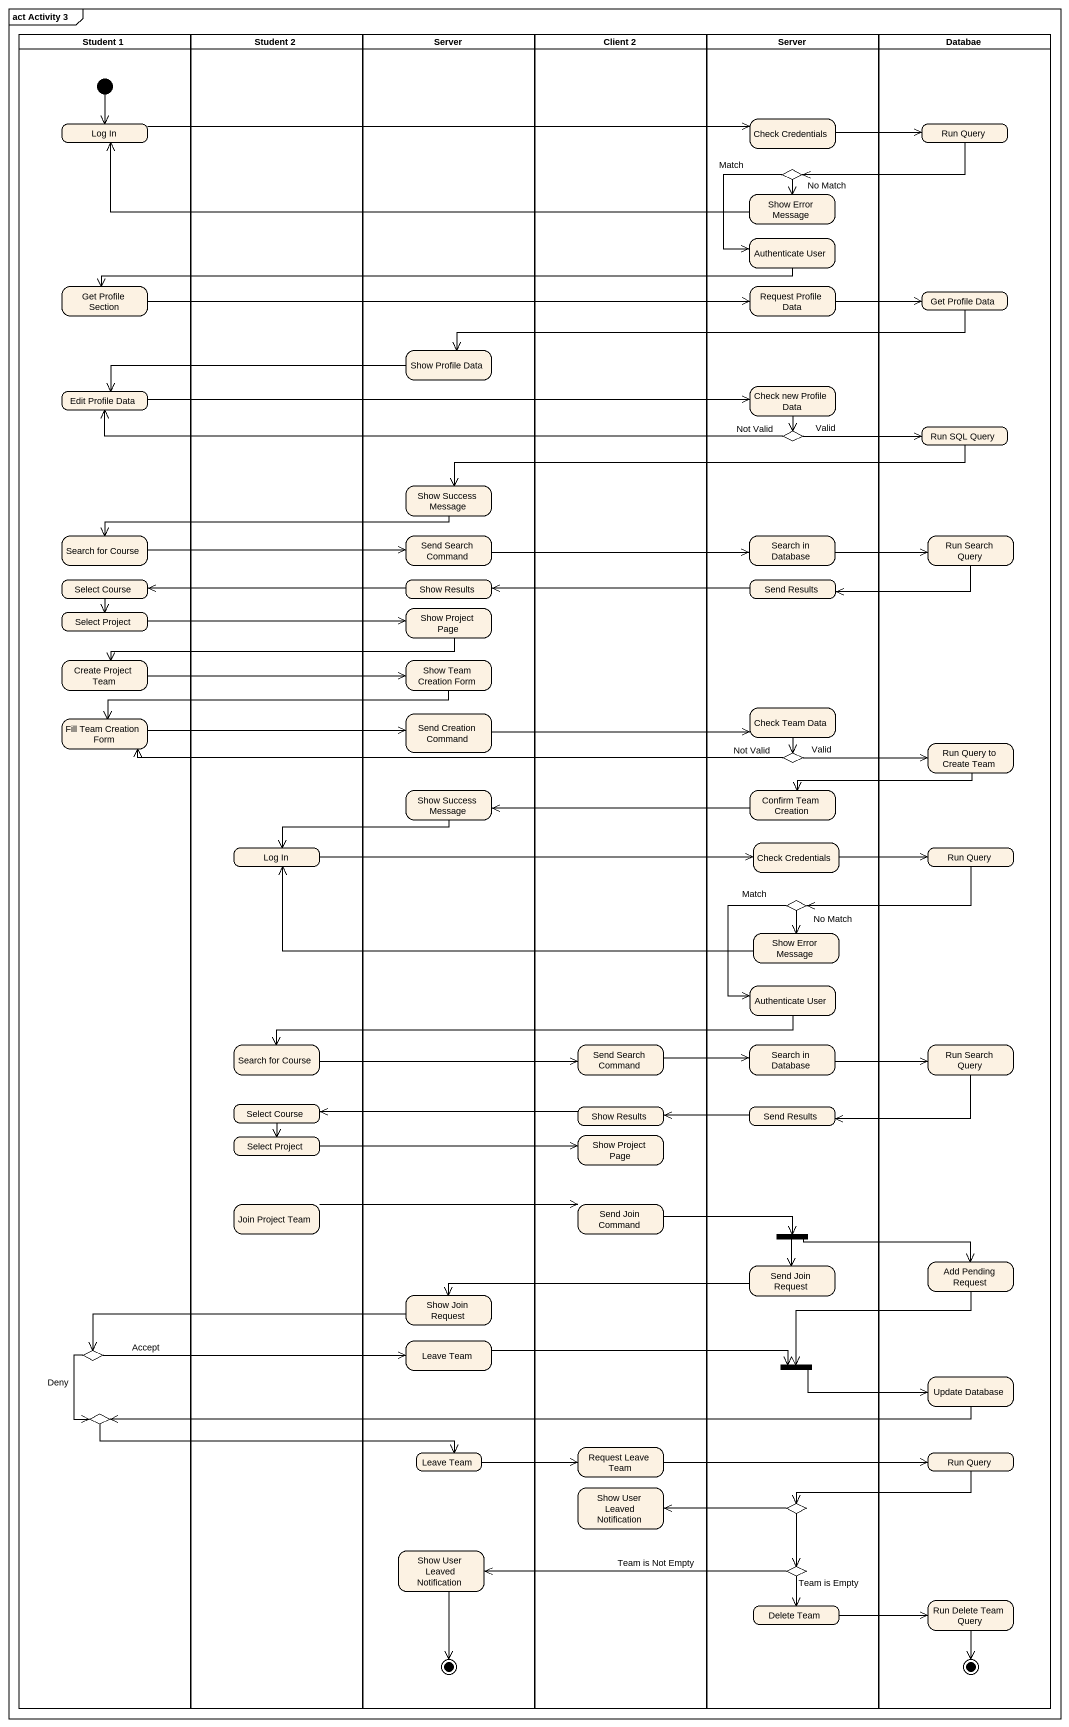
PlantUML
@startuml
mainframe act Activity 3
hide empty description
state "Student 1" as Student_1 <<partition>> {
  state "Log In" as Log_In
  state "Get Profile Section" as Get_Profile_Section
  state "Edit Profile Data" as Edit_Profile_Data
  state "Search for Course" as Search_for_Course
  state "Select Course" as Select_Course
  state "Select Project" as Select_Project
  state "Create Project Team" as Create_Project_Team
  state "Fill Team Creation Form" as Fill_Team_Creation_Form
  state choice5 <<choice>>
  state choice6 <<choice>>
  [*] --> Log_In
}
state "Student 2" as Student_2 <<partition>> {
  state "Log In" as Log_In_2
  state "Search for Course" as Search_for_Course_2
  state "Select Course" as Select_Course_2
  state "Select Project" as Select_Project_2
  state "Join Project Team" as Join_Project_Team
}
state Server <<partition>> {
  state "Show Profile Data" as Show_Profile_Data
  state "Show Success Message" as Show_Success_Message
  state "Send Search Command" as Send_Search_Command
  state "Show Results" as Show_Results
  state "Show Project Page" as Show_Project_Page
  state "Show Team Creation Form" as Show_Team_Creation_Form
  state "Send Creation Command" as Send_Creation_Command
  state "Show Success Message" as Show_Success_Message_2
  state "Show Join Request" as Show_Join_Request
  state "Leave Team" as Leave_Team
  state "Leave Team" as Leave_Team_2
  state "Show User Leaved Notification" as Show_User_Leaved_2
  Show_User_Leaved_2 --> [*]
}
state "Client 2" as Client_2 <<partition>> {
  state "Send Search Command" as Send_Search_Command_2
  state "Show Results" as Show_Results_2
  state "Show Project Page" as Show_Project_Page_2
  state "Send Join Command" as Send_Join_Command
  state "Request Leave Team" as Request_Leave_Team
  state "Show User Leaved Notification" as Show_User_Leaved
}
state "Server" as Server_2 <<partition>> {
  state "Check Credentials" as Check_Credentials
  state choice1 <<choice>>
  state "Show Error Message" as Show_Error_Message
  state "Authenticate User" as Authenticate_User
  state "Request Profile Data" as Request_Profile_Data
  state "Check new Profile Data" as Check_new_Profile_Data
  state choice2 <<choice>>
  state "Search in Database" as Search_in_Database
  state "Send Results" as Send_Results
  state "Check Team Data" as Check_Team_Data
  state choice3 <<choice>>
  state "Confirm Team Creation" as Confirm_Team_Creation
  state "Check Credentials" as Check_Credentials_2
  state choice4 <<choice>>
  state "Show Error Message" as Show_Error_Message_2
  state "Authenticate User" as Authenticate_User_2
  state "Search in Database" as Search_in_Database_2
  state "Send Results" as Send_Results_2
  state fork1 <<fork>>
  state "Send Join Request" as Send_Join_Request
  state fork2 <<join>>
  state choice7 <<choice>>
  state choice8 <<choice>>
  state "Delete Team" as Delete_Team
}
state Databae <<partition>> {
  state "Run Query" as Run_Query
  state "Get Profile Data" as Get_Profile_Data
  state "Run SQL Query" as Run_SQL_Query
  state "Run Search Query" as Run_Search_Query
  state "Run Query to Create Team" as Run_Query_to_Create_Team
  state "Run Query" as Run_Query_2
  state "Run Search Query" as Run_Search_Query_2
  state "Add Pending Request" as Add_Pending_Request
  state "Update Database" as Update_Database
  state "Run Query" as Run_Query_3
  state "Run Delete Team Query" as Run_Delete_Team_Query
  Run_Delete_Team_Query --> [*]
}
Log_In -right-> Check_Credentials
Check_Credentials -right-> Run_Query
Run_Query -left-> choice1
choice1 --> Show_Error_Message : No Match
choice1 --> Authenticate_User : Match
Show_Error_Message -left-> Log_In
Authenticate_User -left-> Get_Profile_Section
Get_Profile_Section -right-> Request_Profile_Data
Request_Profile_Data -right-> Get_Profile_Data
Get_Profile_Data -left-> Show_Profile_Data
Show_Profile_Data -left-> Edit_Profile_Data
Check_new_Profile_Data --> choice2
Edit_Profile_Data -right-> Check_new_Profile_Data
choice2 -left-> Edit_Profile_Data : Not Valid
choice2 -right-> Run_SQL_Query : Valid
Run_SQL_Query -left-> Show_Success_Message
Show_Success_Message -left-> Search_for_Course
Search_for_Course -right-> Send_Search_Command
Send_Search_Command -right-> Search_in_Database
Search_in_Database -right-> Run_Search_Query
Run_Search_Query -left-> Send_Results
Select_Course --> Select_Project
Show_Results -left-> Select_Course
Send_Results -left-> Show_Results
Select_Project -right-> Show_Project_Page
Show_Project_Page -left-> Create_Project_Team
Create_Project_Team -right-> Show_Team_Creation_Form
Show_Team_Creation_Form -left-> Fill_Team_Creation_Form
Fill_Team_Creation_Form -right-> Send_Creation_Command
Send_Creation_Command -right-> Check_Team_Data
Check_Team_Data --> choice3
choice3 -left-> Fill_Team_Creation_Form : Not Valid
choice3 -right-> Run_Query_to_Create_Team : Valid
Run_Query_to_Create_Team -left-> Confirm_Team_Creation
Show_Success_Message_2 -left-> Log_In_2
Confirm_Team_Creation -left-> Show_Success_Message_2
Log_In_2 -right-> Check_Credentials_2
Check_Credentials_2 -right-> Run_Query_2
Run_Query_2 -left-> choice4
choice4 --> Show_Error_Message_2 : No Match
choice4 --> Authenticate_User_2 : Match
Show_Error_Message_2 -left-> Log_In_2
Authenticate_User_2 -left-> Search_for_Course_2
Search_for_Course_2 -right-> Send_Search_Command_2
Send_Search_Command_2 -right-> Search_in_Database_2
Search_in_Database_2 -right-> Run_Search_Query_2
Run_Search_Query_2 -left-> Send_Results_2
Select_Course_2 --> Select_Project_2
Show_Results_2 -left-> Select_Course_2
Send_Results_2 -left-> Show_Results_2
Select_Project_2 -right-> Show_Project_Page_2
Join_Project_Team -right-> Send_Join_Command
Send_Join_Command -right-> fork1
fork1 --> Send_Join_Request
fork1 -right-> Add_Pending_Request
Send_Join_Request -left-> Show_Join_Request
Add_Pending_Request -left-> fork2
Show_Join_Request -left-> choice5
choice5 -right-> Leave_Team : Accept
choice5 --> choice6 : Deny
Leave_Team -right-> fork2
fork2 -right-> Update_Database
Update_Database -left-> choice6
choice6 -right-> Leave_Team_2
Leave_Team_2 -right-> Request_Leave_Team
Request_Leave_Team -right-> Run_Query_3
Run_Query_3 -left-> choice7
choice7 -left-> Show_User_Leaved
choice7 --> choice8
choice8 -left-> Show_User_Leaved_2 : Team is Not Empty
choice8 --> Delete_Team : Team is Empty
Delete_Team -right-> Run_Delete_Team_Query
@enduml
